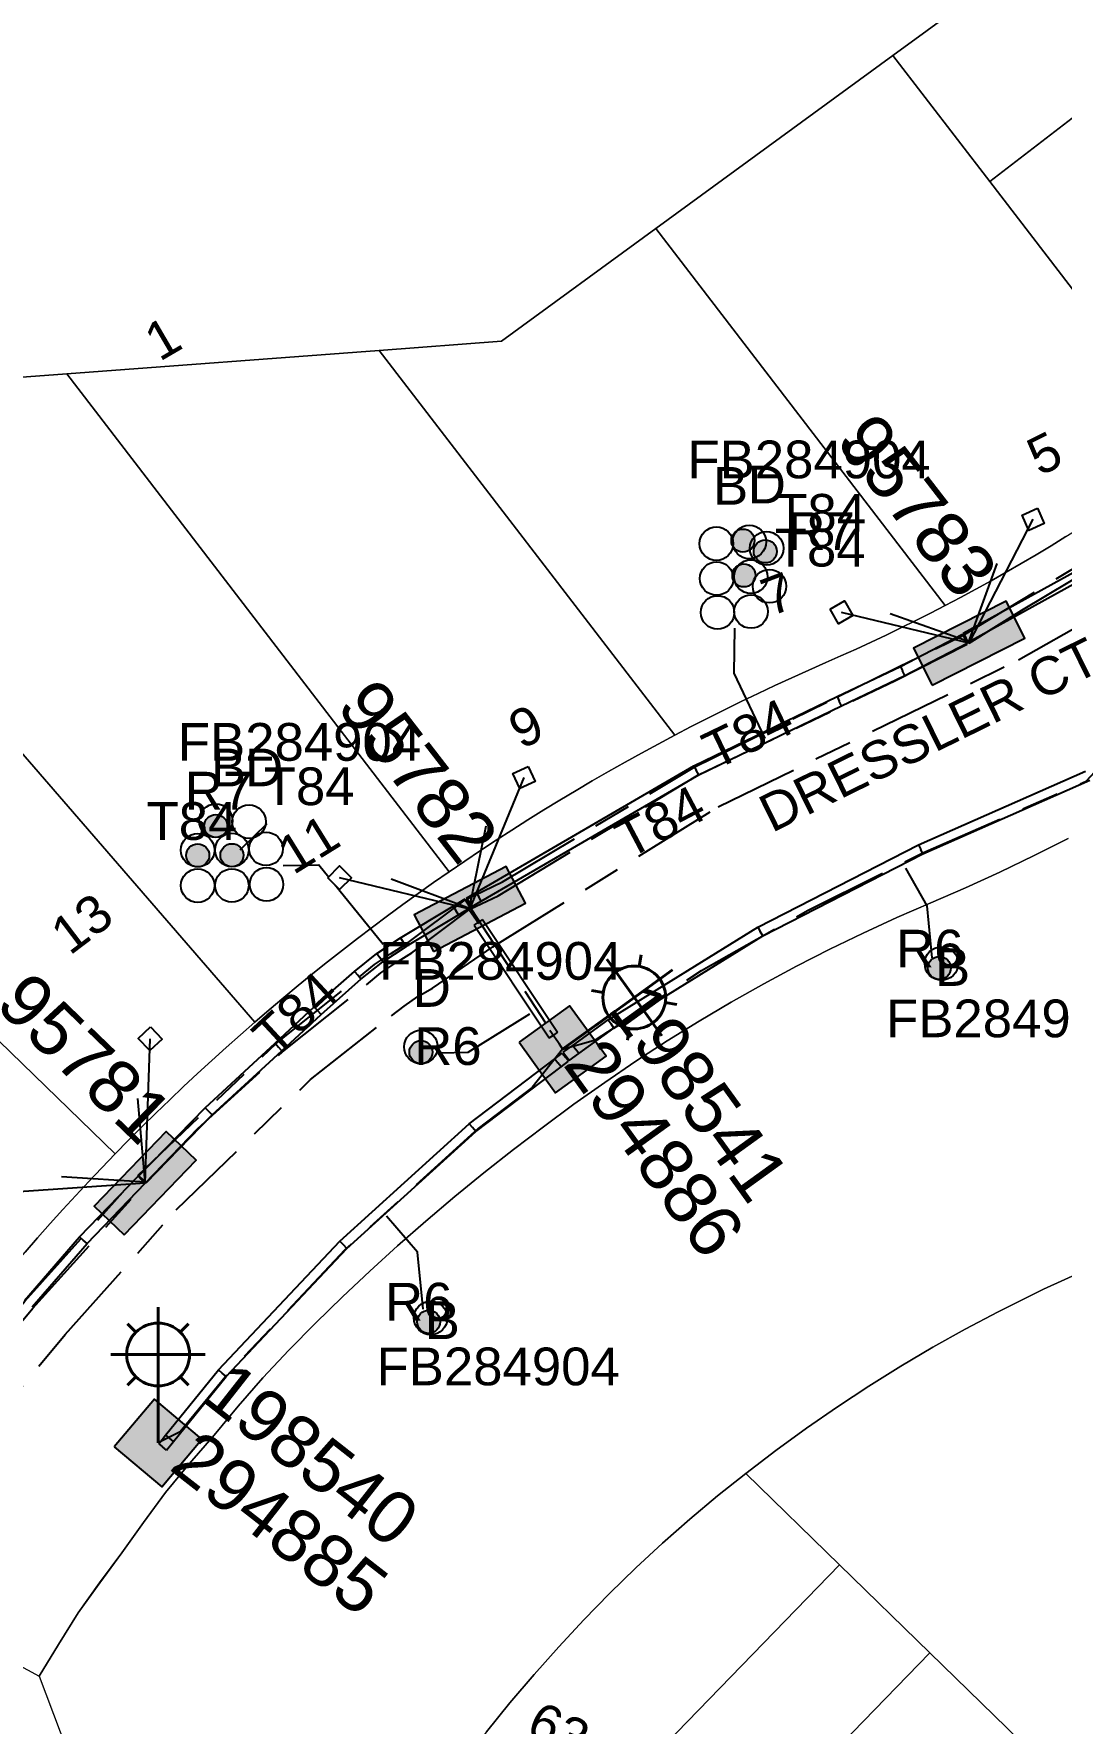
# Model space of a CAD drawing. Header units: metres. Extents: x 311347 to 316656, y 6252667 to 6255486.
# Drawn here: x 314489.6 to 314538.6, y 6254544.6 to 6254625.2 of the extents above; entities that cross this region are included whole.
import ezdxf
from ezdxf.enums import TextEntityAlignment as Align

# ---------------------------------------------------------------- set-up
doc = ezdxf.new("R2010")
doc.units = ezdxf.units.M
doc.linetypes.add('Cable Exist UG', pattern=[8.2, 4, -1.2, 1.8, -1.2])
doc.layers.get('0').update_dxf_attribs({"color": 6})
doc.layers.add('Cadastre Land Parcels_SP_EXT', color=9, linetype='Continuous', lineweight=5)
doc.layers.add('Cadastre Roads_SP_EXT', color=7, linetype='Continuous', lineweight=5)
for name, color, linetype in [('Duct_SP_EXT', 7, 'Continuous'), ('Equip_SP_SL_EXT', 7, 'Continuous'), ('Mains_LV_EXT', 7, 'Continuous'), ('Mains_SL_EXT', 7, 'Continuous'), ('Services_SP_EXT', 7, 'Continuous'), ('SupportsUG_SP_LV_EXT', 7, 'Continuous'), ('SupportsUG_SP_LV_SL_EXT', 7, 'Continuous'), ('Trench_SP_EXT', 7, 'Continuous')]:
    doc.layers.add(name, color=color, linetype=linetype)
doc.styles.add('COLUMN_LABEL', font='arial.ttf')
doc.styles.add('iecARIAL', font='arial.ttf', dxfattribs={"height": 2})
doc.styles.add('POLE_LABEL', font='arial.ttf')
doc.styles.get("Standard").update_dxf_attribs({"font": 'arial.ttf'})

# ---------------------------------------------------------------- blocks, each defined once
blk = doc.blocks.new('COLUMN_EXT')
blk.add_hatch(color=256).paths.add_polyline_path([(-1.485, 1.485), (-1.485, -1.485), (1.485, -1.485), (1.485, 1.485)])
blk.add_lwpolyline([(-1.485, -1.485), (1.485, -1.485), (1.485, 1.485), (-1.485, 1.485)], close=True)
for tag, height, style, flags, p in [('ASSET_NUM', 2.5, 'COLUMN_LABEL', 8, (2, 2)), ('STRUCTURE_PLANT_NUMBER', 0.2, 'POLE_LABEL', 9, (1.813, 0.031)), ('STREET_CODE', 0.2, 'COLUMN_LABEL', 9, (1.813, -0.2))]:
    blk.add_attdef(tag, text='', height=height, dxfattribs=dict(style=style, flags=flags)).set_placement(p, align=Align.MIDDLE_LEFT)
at = {"flags": 9}
for tag, p in [('OWNED_BY', (1.813, -0.6)), ('STATE', (1.813, -0.8)), ('COLUMN_TYPE', (1.813, -0.4)), ('STREETNAME', (1.813, -1.6)), ('USAGE', (1.813, -1)), ('LEGEND', (1.813, -1.2)), ('LOCATION', (1.813, -1.4)), ('SUBURB', (1.813, -1.8)), ('NOTES', (1.813, -2))]:
    blk.add_attdef(tag, text='', height=0.2, dxfattribs=at).set_placement(p, align=Align.MIDDLE_LEFT)
at = {"flags": 1}
blk.add_attdef('Z', (1.813, -2.351), '', height=0.2, dxfattribs=at)
blk = doc.blocks.new('PILLAR_EXT')
blk.add_hatch(color=256).paths.add_polyline_path([(-2.475, 0.99), (-2.475, -0.99), (2.475, -0.99), (2.475, 0.99)])
blk.add_lwpolyline([(-2.475, -0.99), (2.475, -0.99), (2.475, 0.99), (-2.475, 0.99)], close=True)
at = {"style": 'iecARIAL', "flags": 8}
blk.add_attdef('ASSET_NUM', (1.5, 3.5), '', height=2.5, dxfattribs=at)
for tag, p, flags in [('OWNED_BY', (0, -0.2), 9), ('STATE', (0, -0.4), 9), ('SUPPORT_TYPE', (0, -0.6), 9), ('USAGE', (0, -0.8), 9), ('LEGEND', (0, -1), 9), ('STREETNAME', (0, -1.8), 9), ('LOCATION', (0, -1.2), 9), ('NOTES', (0, -1.4), 9), ('PARENT', (0, -1.6), 9), ('SUBURB', (0, -2), 1)]:
    blk.add_attdef(tag, p, '', height=0.2, dxfattribs=dict(flags=flags))
blk = doc.blocks.new('DUCT_EXT')
blk.add_circle((0, 0.8), 0.8)
at = {"flags": 1}
blk.add_attdef('Z', (0, 0), '', height=0.2, dxfattribs=at)
at = {"flags": 9}
for tag, p in [('DUCT_CODE', (0, 0)), ('XSECT_TYPE', (0, -0.2)), ('STATE', (0, -0.6)), ('FB_REFERENCE', (0, -0.4)), ('NOTES', (0, -0.8))]:
    blk.add_attdef(tag, text='', height=0.2, dxfattribs=at).set_placement(p, align=Align.MIDDLE_LEFT)
blk = doc.blocks.new('SL_LANTERN_EXT')
at = {"lineweight": 40}
for p, q in [((0, 1.968), (0, 6.468)), ((-1.459, 5.676), (-1.061, 5.278)), ((1.458, 5.676), (1.06, 5.278)), ((-2.25, 4.218), (2.25, 4.218)), ((-1.459, 2.759), (-1.061, 3.157)), ((0, 0), (0, 2.721)), ((1.458, 2.759), (1.06, 3.157))]:
    blk.add_line(p, q, dxfattribs=at)
blk.add_circle((0, 4.218), 1.5, dxfattribs=at)
at = {"style": 'iecARIAL', "flags": 8}
blk.add_attdef('ASSET_NUM', (1.5, 1.5), '', height=2.5, dxfattribs=at)
for tag, p, height, flags in [('CONSTRUCTED_VOLTAGE', (0.981, -0.653), 0.2, 9), ('CONTROL_TYPE', (0.981, -0.853), 0.2, 9), ('LNUMBER', (2.181, -3.253), 2.5, 8), ('OPERATING_VOLTAGE', (0.981, -1.653), 0.2, 9), ('LANTERN_PURPOSE', (0.981, -1.053), 0.2, 9), ('LANTERN_TYPE', (0.981, -1.253), 0.2, 9), ('NO_PHASES', (0.981, -1.453), 0.2, 9), ('ORIENTATION', (0.981, -1.853), 0.2, 9), ('OWNED_BY', (0.981, -2.053), 0.2, 9), ('STATE', (0.981, -2.253), 0.2, 9), ('USAGE', (0.981, -2.453), 0.2, 9), ('CEXIST', (0.981, -2.653), 0.2, 9), ('CNEW', (0.981, -2.853), 0.2, 9), ('CNUMBER', (0.981, -3.053), 0.2, 9), ('CREMOVE', (0.981, -3.253), 0.2, 9), ('CREPLACE', (0.981, -3.453), 0.2, 9), ('LKINGHEIGHT', (0.981, -3.653), 0.2, 9), ('LBRACKET', (0.981, -3.853), 0.2, 9), ('LBRACKETVOCAB', (0.981, -4.053), 0.2, 9), ('LCATEGORY', (0.981, -4.253), 0.2, 9), ('LCHARGE1', (0.981, -4.453), 0.2, 9), ('LCHARGE1PERCENT', (0.981, -4.653), 0.2, 9), ('LCHARGE2', (0.981, -4.853), 0.2, 9), ('LCHARGE2PERCENT', (0.981, -5.053), 0.2, 9), ('LCHARGE3', (0.981, -5.253), 0.2, 9), ('LCHARGE3PERCENT', (0.981, -5.453), 0.2, 9), ('LEXIST', (0.981, -5.653), 0.2, 9), ('LLAMP', (0.981, -5.853), 0.2, 9), ('LLAMPVOCAB', (0.981, -6.053), 0.2, 9), ('LMAST', (0.981, -6.253), 0.2, 9), ('LMASTVOCAB', (0.981, -6.453), 0.2, 9), ('LNEW', (0.981, -6.653), 0.2, 9), ('LANTNUMBER', (0.981, -6.853), 0.2, 9), ('LOUTREACH', (0.981, -7.253), 0.2, 9), ('LOUTREACHVOCAB', (0.981, -7.453), 0.2, 9), ('LRATECODE', (0.981, -7.653), 0.2, 9), ('LREMOVE', (0.981, -7.853), 0.2, 9), ('LREPLACE', (0.981, -8.053), 0.2, 9), ('LTYPE', (0.981, -8.253), 0.2, 9), ('LTYPEVOCAB', (0.981, -8.453), 0.2, 9), ('LEGEND', (0.981, -8.653), 0.2, 9), ('LOCATION', (0.981, -8.853), 0.2, 9), ('NOTES', (0.981, -9.053), 0.2, 9), ('STREETNAME', (0.981, -9.253), 0.2, 9), ('SUBURB', (0.981, -9.453), 0.2, 1)]:
    blk.add_attdef(tag, p, '', height=height, dxfattribs=dict(flags=flags))
blk = doc.blocks.new('CCP_EXT')
at = {"flags": 9}
for tag, p in [('USAGE', (0, -1.2)), ('LEGEND', (0, -1.4)), ('LIFE_SUPPORT', (0, -1.6)), ('STATE', (0, -1.8)), ('NOTES', (0, -2))]:
    blk.add_attdef(tag, text='', height=0.2, dxfattribs=at).set_placement(p, align=Align.MIDDLE_LEFT)
blk.add_wipeout([(0, 0.566), (0.566, 0), (0, -0.566), (-0.566, 0)])
blk.add_lwpolyline([(-0.566, 0), (0, 0.566), (0.566, 0), (0, -0.566), (-0.566, 0)])
at = {"flags": 1}
blk.add_attdef('Z', (0, 0), '', height=0.2, dxfattribs=at)
at = {"flags": 9}
for tag, p in [('CCP_TYPE', (0, 0)), ('OPERATING_VOLTAGE', (0, -0.6)), ('ORIENTATION', (0, -0.8)), ('CONSTRUCTED_VOLTAGE', (0, -0.2)), ('NO_PHASES', (0, -0.4)), ('OWNED_BY', (0, -1))]:
    blk.add_attdef(tag, text='', height=0.2, dxfattribs=at).set_placement(p, align=Align.MIDDLE_LEFT)
blk = doc.blocks.new('CABLE_LARGE_EXT')
h = blk.add_hatch(color=256)
edge = h.paths.add_edge_path()
edge.add_arc((0, 0.55), 0.55, 0, 360)
blk.add_circle((0, 0.55), 0.55)
at = {"flags": 1}
blk.add_attdef('Z', (0, 0), '', height=0.2, dxfattribs=at)
at = {"flags": 9}
for tag, p in [('COND_CODE', (0, 0)), ('XSECT_SIZE', (0, -0.6)), ('STATE', (0, -0.4)), ('FB_REFERENCE', (0, -0.2)), ('NOTES', (0, -0.8))]:
    blk.add_attdef(tag, text='', height=0.2, dxfattribs=at).set_placement(p, align=Align.MIDDLE_LEFT)

msp = doc.modelspace()

# ---------------------------------------------------------------- linework, layer by layer
at = {"layer": 'Cadastre Land Parcels_SP_EXT', "linetype": 'Continuous'}
for points in [[(314408.838, 6254511.058), (314428.357, 6254506.666), (314444.006, 6254542.797), (314448.414, 6254552.979), (314452.935, 6254563.418), (314457.604, 6254574.2), (314462.43, 6254585.346), (314467.498, 6254597.05), (314472.048, 6254607.558), (314474.477, 6254607.74), (314491.206, 6254608.988), (314506.11, 6254610.101), (314511.94, 6254610.535), (314519.302, 6254615.908), (314530.615, 6254624.163), (314545.691, 6254635.163), (314557.82, 6254644.013), (314565.106, 6254649.249), (314558.586, 6254656.806), (314555.038, 6254663.032), (314552.216, 6254675.688), (314538.58, 6254678.716), (314450.723, 6254698.322), (314408.838, 6254511.058)], [(314533.843, 6254598.322), (314534.571, 6254598.715), (314535.295, 6254599.116), (314536.017, 6254599.523), (314536.733, 6254599.937), (314537.446, 6254600.358), (314538.156, 6254600.785), (314538.861, 6254601.219), (314539.562, 6254601.659), (314540.259, 6254602.106), (314540.952, 6254602.56), (314541.64, 6254603.02), (314542.324, 6254603.486), (314543.004, 6254603.959), (314543.679, 6254604.438), (314544.35, 6254604.924), (314545.016, 6254605.415), (314535.227, 6254618.159), (314530.615, 6254624.163), (314519.302, 6254615.908), (314533.111, 6254597.935), (314533.843, 6254598.322)], [(314520.993, 6254592.162), (314521.785, 6254592.566), (314522.579, 6254592.964), (314523.377, 6254593.356), (314524.178, 6254593.74), (314524.982, 6254594.118), (314525.789, 6254594.49), (314526.599, 6254594.854), (314527.413, 6254595.212), (314528.136, 6254595.53), (314528.856, 6254595.854), (314529.573, 6254596.185), (314530.287, 6254596.523), (314530.997, 6254596.867), (314531.705, 6254597.217), (314532.409, 6254597.572), (314533.111, 6254597.935), (314519.302, 6254615.908), (314511.94, 6254610.535), (314506.11, 6254610.101), (314520.205, 6254591.75), (314520.993, 6254592.162)], [(314510.19, 6254585.745), (314510.936, 6254586.246), (314511.687, 6254586.74), (314512.442, 6254587.228), (314513.201, 6254587.71), (314513.963, 6254588.185), (314514.73, 6254588.653), (314515.501, 6254589.116), (314516.276, 6254589.572), (314517.055, 6254590.02), (314517.837, 6254590.463), (314518.623, 6254590.899), (314519.412, 6254591.328), (314520.205, 6254591.75), (314506.11, 6254610.101), (314491.206, 6254608.988), (314509.448, 6254585.239), (314510.19, 6254585.745)], [(314500.867, 6254578.659), (314501.556, 6254579.24), (314502.25, 6254579.816), (314502.949, 6254580.385), (314503.652, 6254580.949), (314504.361, 6254581.507), (314505.074, 6254582.058), (314505.791, 6254582.604), (314506.513, 6254583.143), (314507.241, 6254583.676), (314507.972, 6254584.204), (314508.708, 6254584.724), (314509.448, 6254585.239), (314491.206, 6254608.988), (314474.477, 6254607.74), (314500.183, 6254578.072), (314500.867, 6254578.659)], [(314494.159, 6254572.437), (314494.806, 6254573.085), (314495.46, 6254573.729), (314496.118, 6254574.367), (314496.783, 6254574.998), (314497.452, 6254575.625), (314498.127, 6254576.246), (314498.807, 6254576.861), (314499.492, 6254577.469), (314500.183, 6254578.072), (314474.477, 6254607.74), (314472.048, 6254607.558), (314467.498, 6254597.05), (314493.517, 6254571.782), (314494.159, 6254572.437)], [(314488.049, 6254565.708), (314488.633, 6254566.403), (314489.224, 6254567.094), (314489.82, 6254567.779), (314490.422, 6254568.459), (314491.029, 6254569.134), (314491.643, 6254569.804), (314492.262, 6254570.469), (314492.887, 6254571.128), (314493.517, 6254571.782), (314467.498, 6254597.05), (314462.43, 6254585.346), (314487.416, 6254564.947), (314488.049, 6254565.708)], [(314528.068, 6254552.183), (314523.594, 6254556.541), (314522.251, 6254555.473), (314520.929, 6254554.366), (314519.63, 6254553.222), (314518.354, 6254552.041), (314517.102, 6254550.824), (314515.874, 6254549.573), (314514.673, 6254548.287), (314513.496, 6254546.966), (314512.345, 6254545.613), (314511.223, 6254544.228), (314510.128, 6254542.809), (314509.061, 6254541.361), (314508.024, 6254539.883), (314507.016, 6254538.377), (314506.038, 6254536.84), (314505.091, 6254535.277), (314505.312, 6254535.172), (314506.354, 6254534.66), (314507.387, 6254534.122), (314508.411, 6254533.559), (314509.424, 6254532.969), (314528.068, 6254552.183)], [(314532.368, 6254547.996), (314528.068, 6254552.183), (314509.424, 6254532.969), (314510.71, 6254532.174), (314511.979, 6254531.336), (314513.226, 6254530.454), (314514.452, 6254529.532), (314532.368, 6254547.996)], [(314536.665, 6254543.811), (314532.368, 6254547.996), (314514.452, 6254529.532), (314515.615, 6254528.6), (314516.755, 6254527.629), (314517.871, 6254526.618), (314518.962, 6254525.568), (314536.665, 6254543.811)]]:
    msp.add_lwpolyline(points, close=True, dxfattribs=at)
for points in [[(314545.691, 6254635.163), (314530.615, 6254624.163), (314535.227, 6254618.159), (314541.018, 6254622.601), (314542.574, 6254620.575), (314544.335, 6254621.926), (314558.761, 6254620.031), (314558.772, 6254620.341), (314550.119, 6254631.606)], [(314541.018, 6254622.601), (314535.227, 6254618.159), (314545.016, 6254605.415)], [(314538.963, 6254586.824), (314537.345, 6254586.007), (314535.716, 6254585.224), (314534.074, 6254584.473), (314532.423, 6254583.756), (314530.806, 6254583.054), (314529.198, 6254582.318), (314527.603, 6254581.547), (314526.02, 6254580.741), (314524.449, 6254579.901), (314522.892, 6254579.028), (314521.364, 6254578.119), (314519.85, 6254577.175), (314518.351, 6254576.2), (314516.867, 6254575.192), (314515.399, 6254574.152), (314513.947, 6254573.08), (314512.518, 6254572), (314511.107, 6254570.89), (314509.711, 6254569.749), (314508.334, 6254568.577), (314506.991, 6254567.403), (314505.667, 6254566.2), (314504.36, 6254564.968), (314503.073, 6254563.709), (314501.805, 6254562.421), (314500.557, 6254561.106), (314499.385, 6254559.75), (314498.234, 6254558.368), (314497.069, 6254557.019), (314495.925, 6254555.646), (314494.866, 6254554.213), (314493.829, 6254552.757), (314492.78, 6254551.336), (314491.751, 6254549.893), (314490.811, 6254548.398), (314489.894, 6254546.881), (314491.891, 6254541.574)], [(314511.223, 6254544.228), (314512.345, 6254545.613), (314513.496, 6254546.966), (314514.673, 6254548.287), (314515.874, 6254549.573), (314517.102, 6254550.824), (314518.354, 6254552.041), (314519.63, 6254553.222), (314520.929, 6254554.366), (314522.251, 6254555.473), (314523.594, 6254556.541), (314525.034, 6254557.641), (314526.493, 6254558.704), (314527.972, 6254559.727), (314529.468, 6254560.713), (314530.983, 6254561.658), (314532.514, 6254562.565), (314534.062, 6254563.431), (314535.625, 6254564.257), (314537.801, 6254565.331), (314540.003, 6254566.331)], [(314540.002, 6254566.331), (314537.801, 6254565.332), (314535.625, 6254564.257), (314534.062, 6254563.431), (314532.514, 6254562.565), (314530.983, 6254561.658), (314529.468, 6254560.713), (314527.972, 6254559.727), (314526.493, 6254558.704), (314525.034, 6254557.641), (314523.594, 6254556.541), (314528.068, 6254552.183), (314532.368, 6254547.996), (314536.665, 6254543.811)]]:
    msp.add_lwpolyline(points, dxfattribs=at)
at = {"layer": 'Duct_SP_EXT'}
for p, q in [((314533.968, 6254596.611), (314540.3, 6254600.11)), ((314534.2, 6254596.191), (314540.549, 6254599.699)), ((314530.97, 6254595.028), (314533.938, 6254596.567)), ((314531.183, 6254594.598), (314534.159, 6254596.141)), ((314533.938, 6254596.567), (314534.048, 6254596.354)), ((314533.968, 6254596.611), (314534.084, 6254596.401)), ((314534.159, 6254596.141), (314534.048, 6254596.354)), ((314534.2, 6254596.191), (314534.084, 6254596.401)), ((314527.951, 6254593.59), (314530.97, 6254595.028)), ((314528.158, 6254593.157), (314531.183, 6254594.598)), ((314530.97, 6254595.028), (314531.077, 6254594.813)), ((314531.183, 6254594.598), (314531.077, 6254594.813)), ((314521.122, 6254590.288), (314527.95, 6254593.589)), ((314527.95, 6254593.589), (314527.951, 6254593.59)), ((314527.95, 6254593.589), (314528.054, 6254593.373)), ((314527.951, 6254593.59), (314528.054, 6254593.373)), ((314521.348, 6254589.864), (314528.159, 6254593.157)), ((314528.159, 6254593.157), (314528.054, 6254593.373)), ((314528.158, 6254593.157), (314528.054, 6254593.373)), ((314528.159, 6254593.157), (314528.158, 6254593.157)), ((314521.122, 6254590.288), (314521.235, 6254590.076)), ((314521.348, 6254589.864), (314521.235, 6254590.076)), ((314531.838, 6254586.523), (314539.793, 6254590.041)), ((314532.044, 6254586.09), (314540.002, 6254589.608)), ((314524.17, 6254582.596), (314531.838, 6254586.523)), ((314531.838, 6254586.523), (314531.941, 6254586.306)), ((314532.044, 6254586.09), (314531.941, 6254586.306)), ((314524.406, 6254582.177), (314532.044, 6254586.09)), ((314509.647, 6254583.602), (314510.214, 6254583.943)), ((314510.214, 6254583.943), (314510.338, 6254583.737)), ((314510.28, 6254583.98), (314510.736, 6254584.246)), ((314510.28, 6254583.98), (314510.4, 6254583.773)), ((314510.521, 6254583.566), (314510.977, 6254583.831)), ((314510.736, 6254584.246), (314510.856, 6254584.038)), ((314510.977, 6254583.831), (314510.856, 6254584.038)), ((314507.13, 6254582.087), (314509.647, 6254583.602)), ((314507.386, 6254581.68), (314509.894, 6254583.191)), ((314509.647, 6254583.602), (314509.77, 6254583.397)), ((314509.894, 6254583.191), (314509.77, 6254583.397)), ((314509.894, 6254583.191), (314510.461, 6254583.531)), ((314510.461, 6254583.531), (314510.338, 6254583.737)), ((314510.521, 6254583.566), (314510.4, 6254583.773)), ((314510.633, 6254582.69), (314510.833, 6254582.823)), ((314510.633, 6254582.69), (314514.217, 6254577.317)), ((314511.033, 6254582.957), (314510.833, 6254582.823)), ((314511.033, 6254582.957), (314514.617, 6254577.584)), ((314517.037, 6254578.18), (314524.17, 6254582.596)), ((314524.17, 6254582.596), (314524.288, 6254582.387)), ((314524.406, 6254582.177), (314524.288, 6254582.387)), ((314505.995, 6254581.339), (314507.126, 6254582.084)), ((314506.277, 6254580.95), (314507.39, 6254581.683)), ((314507.126, 6254582.084), (314507.13, 6254582.087)), ((314507.126, 6254582.084), (314507.258, 6254581.884)), ((314507.13, 6254582.087), (314507.258, 6254581.884)), ((314507.39, 6254581.683), (314507.258, 6254581.884)), ((314507.386, 6254581.68), (314507.258, 6254581.884)), ((314507.39, 6254581.683), (314507.386, 6254581.68)), ((314517.304, 6254577.781), (314524.406, 6254582.177)), ((314504.931, 6254580.491), (314505.995, 6254581.339)), ((314505.24, 6254580.124), (314506.277, 6254580.95)), ((314505.995, 6254581.339), (314506.136, 6254581.145)), ((314506.277, 6254580.95), (314506.136, 6254581.145)), ((314503.015, 6254578.795), (314504.926, 6254580.487)), ((314503.337, 6254578.44), (314505.244, 6254580.128)), ((314504.926, 6254580.487), (314504.931, 6254580.491)), ((314504.926, 6254580.487), (314505.085, 6254580.307)), ((314504.931, 6254580.491), (314505.085, 6254580.307)), ((314505.244, 6254580.128), (314505.085, 6254580.307)), ((314505.24, 6254580.124), (314505.085, 6254580.307)), ((314505.244, 6254580.128), (314505.24, 6254580.124)), ((314501.146, 6254577.058), (314503.015, 6254578.795)), ((314501.472, 6254576.705), (314503.337, 6254578.44)), ((314503.015, 6254578.795), (314503.176, 6254578.617)), ((314503.337, 6254578.44), (314503.176, 6254578.617)), ((314514.217, 6254577.317), (314514.417, 6254577.45)), ((314514.617, 6254577.584), (314514.417, 6254577.45)), ((314515.348, 6254576.96), (314517.037, 6254578.18)), ((314515.629, 6254576.571), (314517.304, 6254577.781)), ((314517.037, 6254578.18), (314517.171, 6254577.981)), ((314517.304, 6254577.781), (314517.171, 6254577.981)), ((314497.815, 6254573.986), (314501.146, 6254577.058)), ((314498.15, 6254573.642), (314501.471, 6254576.705)), ((314501.146, 6254577.058), (314501.146, 6254577.058)), ((314501.146, 6254577.058), (314501.309, 6254576.882)), ((314501.146, 6254577.058), (314501.309, 6254576.882)), ((314501.471, 6254576.705), (314501.309, 6254576.882)), ((314501.472, 6254576.705), (314501.309, 6254576.882)), ((314501.471, 6254576.705), (314501.472, 6254576.705)), ((314514.494, 6254576.317), (314514.845, 6254576.584)), ((314514.845, 6254576.584), (314514.99, 6254576.392)), ((314514.892, 6254576.631), (314515.348, 6254576.96)), ((314514.892, 6254576.631), (314515.032, 6254576.436)), ((314515.173, 6254576.242), (314515.629, 6254576.571)), ((314515.348, 6254576.96), (314515.488, 6254576.766)), ((314515.629, 6254576.571), (314515.488, 6254576.766)), ((314510.407, 6254573.223), (314514.494, 6254576.317)), ((314510.714, 6254572.853), (314514.784, 6254575.935)), ((314514.494, 6254576.317), (314514.639, 6254576.126)), ((314514.784, 6254575.935), (314514.639, 6254576.126)), ((314514.784, 6254575.935), (314515.135, 6254576.201)), ((314515.135, 6254576.201), (314514.99, 6254576.392)), ((314515.173, 6254576.242), (314515.032, 6254576.436)), ((314494.649, 6254570.746), (314497.815, 6254573.986)), ((314494.993, 6254570.41), (314498.15, 6254573.642)), ((314497.815, 6254573.986), (314497.983, 6254573.814)), ((314498.15, 6254573.642), (314497.983, 6254573.814)), ((314504.233, 6254567.618), (314510.407, 6254573.223)), ((314504.569, 6254567.276), (314510.714, 6254572.853)), ((314510.407, 6254573.223), (314510.561, 6254573.038)), ((314510.714, 6254572.853), (314510.561, 6254573.038)), ((314491.823, 6254567.832), (314494.609, 6254570.719)), ((314492.177, 6254567.508), (314494.955, 6254570.386)), ((314494.609, 6254570.719), (314494.782, 6254570.553)), ((314494.649, 6254570.746), (314494.821, 6254570.578)), ((314494.955, 6254570.386), (314494.782, 6254570.553)), ((314494.993, 6254570.41), (314494.821, 6254570.578)), ((314489.193, 6254564.797), (314491.823, 6254567.832)), ((314491.823, 6254567.832), (314492, 6254567.67)), ((314489.559, 6254564.488), (314492.177, 6254567.508)), ((314492.177, 6254567.508), (314492, 6254567.67)), ((314498.446, 6254561.482), (314504.233, 6254567.618)), ((314498.807, 6254561.166), (314504.569, 6254567.276)), ((314504.233, 6254567.618), (314504.401, 6254567.447)), ((314504.569, 6254567.276), (314504.401, 6254567.447)), ((314495.926, 6254558.373), (314498.446, 6254561.482)), ((314498.446, 6254561.482), (314498.626, 6254561.324)), ((314498.807, 6254561.166), (314498.626, 6254561.324)), ((314496.299, 6254558.071), (314498.807, 6254561.166)), ((314495.596, 6254557.967), (314495.926, 6254558.373)), ((314495.926, 6254558.373), (314496.112, 6254558.222)), ((314495.969, 6254557.665), (314496.299, 6254558.071)), ((314496.299, 6254558.071), (314496.112, 6254558.222)), ((314495.596, 6254557.967), (314495.783, 6254557.816)), ((314495.969, 6254557.665), (314495.783, 6254557.816))]:
    msp.add_line(p, q, dxfattribs=at)
for points in [[(314523.05, 6254596.853), (314523.03, 6254594.706), (314524.502, 6254591.596)], [(314500.748, 6254587.52), (314499.462, 6254586.277)], [(314501.524, 6254585.541), (314503.234, 6254585.565), (314506.302, 6254581.789)], [(314532.479, 6254581.127), (314532.253, 6254583.609), (314531.226, 6254585.409)], [(314508.997, 6254576.607), (314510.357, 6254576.634), (314513.297, 6254578.457)], [(314508.201, 6254564.381), (314507.945, 6254567.107), (314506.465, 6254568.815)]]:
    msp.add_lwpolyline(points, dxfattribs=at)
at = {"layer": 'Mains_LV_EXT', "linetype": 'Cable Exist UG'}
msp.add_lwpolyline([(314480.604, 6254549.025), (314479.383, 6254551.982), (314479.383, 6254551.982), (314481.376, 6254554.554), (314483.084, 6254556.613), (314489.595, 6254564.427), (314495.034, 6254570.459)], dxfattribs=at)
at = {"layer": 'Mains_SL_EXT', "linetype": 'Cable Exist UG'}
for points in [[(314514.858, 6254576.775), (314516.428, 6254577.219), (314516.428, 6254577.219), (314521.488, 6254580.523), (314526.532, 6254583.39), (314532.041, 6254586.145), (314539.824, 6254589.558), (314540.892, 6254590.704)], [(314510.214, 6254583.899), (314514.858, 6254576.775)]]:
    msp.add_lwpolyline(points, dxfattribs=at)
at = {"layer": 'Services_SP_EXT'}
msp.add_lwpolyline([(314494.952, 6254570.389), (314488.244, 6254569.923)], dxfattribs=at)
at = {"layer": 'Trench_SP_EXT', "linetype": 'Cable Exist UG'}
for points in [[(314534.22, 6254596.171), (314535.725, 6254600.333)], [(314534.249, 6254596.21), (314530.249, 6254597.624)], [(314510.424, 6254583.513), (314511.311, 6254587.961)], [(314510.422, 6254583.487), (314506.334, 6254585.018)], [(314510.39, 6254583.451), (314510.87, 6254582.767)], [(314514.248, 6254577.683), (314514.738, 6254576.987)], [(314494.944, 6254570.435), (314494.538, 6254575.078)], [(314494.944, 6254570.435), (314490.338, 6254570.73)]]:
    msp.add_lwpolyline(points, dxfattribs=at)

# ---------------------------------------------------------------- block references
at = {"layer": 'Duct_SP_EXT'}
for name, p in [('DUCT_EXT', (314522.194, 6254600.083)), ('CABLE_LARGE_EXT', (314523.46, 6254600.482)), ('DUCT_EXT', (314523.764, 6254600.168)), ('DUCT_EXT', (314524.587, 6254599.863)), ('CABLE_LARGE_EXT', (314524.525, 6254599.965)), ('DUCT_EXT', (314522.207, 6254598.422)), ('DUCT_EXT', (314523.835, 6254598.508)), ('CABLE_LARGE_EXT', (314523.504, 6254598.822)), ('DUCT_EXT', (314524.724, 6254598.056)), ('DUCT_EXT', (314522.249, 6254596.805)), ('DUCT_EXT', (314523.847, 6254596.848)), ('DUCT_EXT', (314498.32, 6254586.871)), ('CABLE_LARGE_EXT', (314498.32, 6254586.871)), ('DUCT_EXT', (314499.902, 6254586.828)), ('DUCT_EXT', (314497.457, 6254585.469)), ('DUCT_EXT', (314499.086, 6254585.476)), ('DUCT_EXT', (314500.713, 6254585.534)), ('CABLE_LARGE_EXT', (314497.457, 6254585.469)), ('CABLE_LARGE_EXT', (314499.086, 6254585.476)), ('DUCT_EXT', (314500.735, 6254583.837)), ('DUCT_EXT', (314497.457, 6254583.779)), ('DUCT_EXT', (314499.086, 6254583.786)), ('DUCT_EXT', (314532.927, 6254580.064)), ('CABLE_LARGE_EXT', (314532.825, 6254580.1)), ('DUCT_EXT', (314508.1, 6254576.087)), ('CABLE_LARGE_EXT', (314508.1, 6254576.087)), ('DUCT_EXT', (314508.566, 6254563.164)), ('CABLE_LARGE_EXT', (314508.471, 6254563.228))]:
    msp.add_blockref(name, p, dxfattribs=at)
at = {"layer": 'Equip_SP_SL_EXT'}
ref = msp.add_blockref('SL_LANTERN_EXT', (314514.858, 6254576.775), dxfattribs=dict(at, rotation=305.8320798310338))
ref.add_attrib('ASSET_NUM', '198541', dxfattribs={"layer": '0', "height": 2.5, "rotation": 305.83208, "style": 'iecARIAL'}).set_placement((314516.358, 6254578.275), align=Align.BOTTOM_LEFT)
ref = msp.add_blockref('SL_LANTERN_EXT', (314495.565, 6254558.001), dxfattribs=at)
ref.add_attrib('ASSET_NUM', '198540', dxfattribs={"layer": '0', "height": 2.5, "rotation": 321.81712, "style": 'iecARIAL'}).set_placement((314497.065, 6254559.501), align=Align.BOTTOM_LEFT)
at = {"layer": 'SupportsUG_SP_LV_EXT'}
ref = msp.add_blockref('PILLAR_EXT', (314534.248, 6254596.136), dxfattribs=dict(at, rotation=26.88642120813412))
ref.add_attrib('ASSET_NUM', '95783', dxfattribs={"layer": '0', "height": 2.5, "rotation": 307.70673, "style": 'iecARIAL'}).set_placement((314535.748, 6254599.636), align=Align.TOP_RIGHT)
ref = msp.add_blockref('PILLAR_EXT', (314510.438, 6254583.461), dxfattribs=dict(at, rotation=27.68499816921609))
ref.add_attrib('ASSET_NUM', '95782', dxfattribs={"layer": '0', "height": 2.5, "rotation": 307.70668, "style": 'iecARIAL'}).set_placement((314511.938, 6254586.961), align=Align.TOP_RIGHT)
ref = msp.add_blockref('PILLAR_EXT', (314494.952, 6254570.389), dxfattribs=dict(at, rotation=46.12678586243741))
ref.add_attrib('ASSET_NUM', '95781', dxfattribs={"layer": '0', "height": 2.5, "rotation": 316.01854, "style": 'iecARIAL'}).set_placement((314496.452, 6254573.889), align=Align.TOP_RIGHT)
at = {"layer": 'SupportsUG_SP_LV_SL_EXT'}
ref = msp.add_blockref('COLUMN_EXT', (314514.858, 6254576.775), dxfattribs=dict(at, rotation=305.8320798310338))
ref.add_attrib('ASSET_NUM', '294886', dxfattribs={"layer": '0', "height": 2.5, "rotation": 305.83208, "style": 'COLUMN_LABEL'}).set_placement((314516.858, 6254577.525), align=Align.TOP_LEFT)
ref = msp.add_blockref('COLUMN_EXT', (314495.565, 6254558.001), dxfattribs=dict(at, rotation=319.8207659874943))
ref.add_attrib('ASSET_NUM', '294885', dxfattribs={"layer": '0', "height": 2.5, "rotation": 322.07139, "style": 'COLUMN_LABEL'}).set_placement((314497.565, 6254558.751), align=Align.TOP_LEFT)

# ---------------------------------------------------------------- texts
at = {"layer": 'Cadastre Land Parcels_SP_EXT'}
for s, rotation, p in [('1', 30.29919, (314495.632, 6254609.543)), ('5', 26.65337, (314537.617, 6254604.081)), ('7', 20.85201, (314524.777, 6254597.402)), ('9', 25.78924, (314512.872, 6254591.058)), ('11', 31.79584, (314502.015, 6254585.063)), ('13', 37.13684, (314491.352, 6254581.216)), ('63', 334.92496, (314513.034, 6254544.102))]:
    msp.add_text(s, height=1.8, rotation=rotation, dxfattribs=at).set_placement(p)
at = {"layer": 'Cadastre Roads_SP_EXT'}
msp.add_text('DRESSLER CT', height=1.8, rotation=26.21749, dxfattribs=at).set_placement((314524.836, 6254587.079))
at = {"layer": 'Duct_SP_EXT'}
for s, p in [('FB284904', (314520.812, 6254604.002)), ('B', (314522.034, 6254602.741)), ('D', (314523.692, 6254602.802)), ('T84', (314524.999, 6254601.454)), ('R7', (314525.583, 6254600.584)), ('T84', (314524.978, 6254599.795)), ('FB284904', (314496.507, 6254590.532)), ('B', (314498.084, 6254589.309)), ('D', (314499.713, 6254589.316)), ('R7', (314496.839, 6254588.207)), ('T84', (314500.605, 6254588.416)), ('T84', (314495.014, 6254586.759)), ('R6', (314530.764, 6254580.674)), ('FB284904', (314506.106, 6254580.089)), ('B', (314532.619, 6254579.795)), ('D', (314507.715, 6254578.798)), ('FB284904', (314530.286, 6254577.347)), ('R6', (314507.782, 6254576.027)), ('R6', (314506.39, 6254563.837)), ('B', (314508.283, 6254562.953)), ('FB284904', (314505.983, 6254560.751))]:
    msp.add_text(s, height=1.8, dxfattribs=at).set_placement(p)
at = {"layer": 'Mains_LV_EXT'}
for rotation, p in [(25.75883, (314522.124, 6254590.067)), (27.78393, (314518.003, 6254585.822)), (27.78393, (314518.003, 6254585.822)), (42.80303, (314501.129, 6254576.351))]:
    msp.add_text('T84', height=1.8, rotation=rotation, dxfattribs=at).set_placement(p)

# ---------------------------------------------------------------- next in the draw order: block references
at = {"layer": 'Services_SP_EXT'}
for p, rotation in [((314537.302, 6254602.046), 248.8864210855918), ((314528.161, 6254597.608), 344.8864213665166), ((314513.019, 6254589.734), 249.6849981129454), ((314495.188, 6254577.275), 268.1267861450053)]:
    msp.add_blockref('CCP_EXT', p, dxfattribs=dict(at, rotation=rotation))
msp.add_blockref('CCP_EXT', (314504.222, 6254584.953), dxfattribs=at)

# ---------------------------------------------------------------- next in the draw order: linework, layer by layer
at = {"layer": 'Cadastre Roads_SP_EXT', "linetype": 'Continuous'}
for points in [[(314538.861, 6254601.219), (314538.156, 6254600.785), (314537.446, 6254600.358), (314536.733, 6254599.937), (314536.017, 6254599.523), (314535.295, 6254599.116), (314534.571, 6254598.715), (314533.843, 6254598.322), (314533.111, 6254597.935), (314532.409, 6254597.572), (314531.705, 6254597.216), (314530.997, 6254596.867), (314530.287, 6254596.523), (314529.573, 6254596.185), (314528.856, 6254595.854), (314528.136, 6254595.53), (314527.413, 6254595.211), (314526.599, 6254594.854), (314525.789, 6254594.49), (314524.982, 6254594.118), (314524.178, 6254593.74), (314523.377, 6254593.356), (314522.579, 6254592.964), (314521.785, 6254592.566), (314520.993, 6254592.162), (314520.205, 6254591.75), (314519.412, 6254591.328), (314518.623, 6254590.899), (314517.837, 6254590.463), (314517.055, 6254590.02), (314516.276, 6254589.572), (314515.501, 6254589.116), (314514.73, 6254588.653), (314513.963, 6254588.185), (314513.201, 6254587.71), (314512.442, 6254587.228), (314511.687, 6254586.74), (314510.936, 6254586.246), (314510.19, 6254585.745), (314509.448, 6254585.239), (314508.708, 6254584.724), (314507.972, 6254584.204), (314507.241, 6254583.676), (314506.513, 6254583.143), (314505.791, 6254582.604), (314505.074, 6254582.058), (314504.361, 6254581.507), (314503.652, 6254580.949), (314502.949, 6254580.385), (314502.25, 6254579.816), (314501.556, 6254579.24), (314500.867, 6254578.659), (314500.183, 6254578.072), (314499.492, 6254577.469), (314498.807, 6254576.861), (314498.127, 6254576.246), (314497.452, 6254575.625), (314496.783, 6254574.998), (314496.119, 6254574.367), (314495.459, 6254573.729), (314494.806, 6254573.085), (314494.159, 6254572.437), (314493.517, 6254571.782), (314492.887, 6254571.128), (314492.262, 6254570.469), (314491.643, 6254569.804), (314491.029, 6254569.134), (314490.422, 6254568.459), (314489.82, 6254567.779), (314489.224, 6254567.094)], [(314477.904, 6254553.388), (314489.894, 6254546.881), (314490.811, 6254548.398), (314490.811, 6254548.398), (314491.751, 6254549.893), (314492.779, 6254551.336), (314493.829, 6254552.757), (314494.866, 6254554.213), (314495.925, 6254555.646), (314497.069, 6254557.019), (314498.234, 6254558.368), (314499.385, 6254559.75), (314500.557, 6254561.106), (314501.805, 6254562.421), (314503.073, 6254563.709), (314504.36, 6254564.968), (314505.667, 6254566.2), (314506.991, 6254567.403), (314508.334, 6254568.577), (314509.711, 6254569.749), (314511.107, 6254570.89), (314512.518, 6254572), (314513.947, 6254573.08), (314515.399, 6254574.152), (314516.867, 6254575.192), (314518.351, 6254576.2), (314519.85, 6254577.175), (314521.364, 6254578.119), (314522.892, 6254579.028), (314524.449, 6254579.901), (314526.02, 6254580.741), (314527.603, 6254581.547), (314529.198, 6254582.318), (314530.806, 6254583.054), (314532.423, 6254583.756), (314534.074, 6254584.473), (314535.715, 6254585.223), (314537.345, 6254586.007), (314538.963, 6254586.824)]]:
    msp.add_lwpolyline(points, dxfattribs=at)
at = {"layer": 'Duct_SP_EXT'}
for p, q in [((314510.736, 6254584.246), (314521.122, 6254590.288)), ((314510.977, 6254583.831), (314521.348, 6254589.864))]:
    msp.add_line(p, q, dxfattribs=at)
at = {"layer": 'Mains_LV_EXT', "linetype": 'Cable Exist UG'}
for points in [[(314534.248, 6254596.136), (314536.763, 6254597.707), (314536.763, 6254597.707), (314541.65, 6254600.648), (314546.358, 6254604.013), (314550.964, 6254607.767), (314555.277, 6254611.64), (314559.873, 6254616.357), (314560.796, 6254620.502)], [(314484.647, 6254555.356), (314491.14, 6254563.175), (314496.435, 6254569.118), (314502.838, 6254575.333), (314506.692, 6254578.364), (314507.305, 6254578.835), (314507.958, 6254579.284), (314508.648, 6254579.695), (314511.534, 6254581.654), (314522.271, 6254588.331), (314536.596, 6254595.345), (314536.596, 6254595.345), (314542.025, 6254598.404), (314547.991, 6254602.622), (314551.817, 6254606.036), (314551.817, 6254606.036), (314556.568, 6254610.195), (314561.681, 6254615.52), (314562.639, 6254619.454), (314568.37, 6254619.345), (314570.176, 6254619.726)], [(314510.438, 6254583.461), (314511.789, 6254584.099), (314511.789, 6254584.099), (314521.304, 6254589.852), (314530.71, 6254594.346), (314534.161, 6254596.094)], [(314494.952, 6254570.389), (314497.458, 6254572.994), (314497.458, 6254572.994), (314501.507, 6254576.655), (314505.507, 6254579.84), (314506.184, 6254580.414), (314506.908, 6254580.893), (314507.675, 6254581.378), (314510.438, 6254583.461)]]:
    msp.add_lwpolyline(points, dxfattribs=at)
at = {"layer": 'Mains_SL_EXT', "linetype": 'Cable Exist UG'}
for points in [[(314510.214, 6254583.899), (314511.987, 6254584.757), (314511.987, 6254584.757), (314521.173, 6254590.245), (314527.973, 6254593.582), (314533.947, 6254596.511), (314540.207, 6254600.294), (314545.867, 6254604.134), (314550.827, 6254608.28), (314554.95, 6254611.999), (314559.372, 6254616.625), (314560.239, 6254620.235)], [(314477.053, 6254549.61), (314478.671, 6254551.858), (314478.671, 6254551.858), (314480.99, 6254554.849), (314482.718, 6254556.928), (314489.205, 6254564.757), (314494.606, 6254570.756), (314501.195, 6254577.049), (314505.174, 6254580.234), (314505.895, 6254580.811), (314506.658, 6254581.33), (314507.437, 6254581.816), (314510.214, 6254583.899)], [(314514.858, 6254576.775), (314513.4, 6254574.951), (314513.4, 6254574.951), (314510.839, 6254573.002), (314504.476, 6254567.212), (314498.84, 6254561.24), (314496.613, 6254558.537), (314495.565, 6254558.001)]]:
    msp.add_lwpolyline(points, dxfattribs=at)
at = {"layer": 'Services_SP_EXT'}
for points in [[(314534.248, 6254596.136), (314537.302, 6254602.046)], [(314534.248, 6254596.136), (314528.161, 6254597.608)], [(314510.438, 6254583.461), (314513.019, 6254589.734)], [(314510.438, 6254583.461), (314504.222, 6254584.953)], [(314494.952, 6254570.389), (314495.188, 6254577.275)]]:
    msp.add_lwpolyline(points, dxfattribs=at)

doc.saveas('drawing.dxf')
